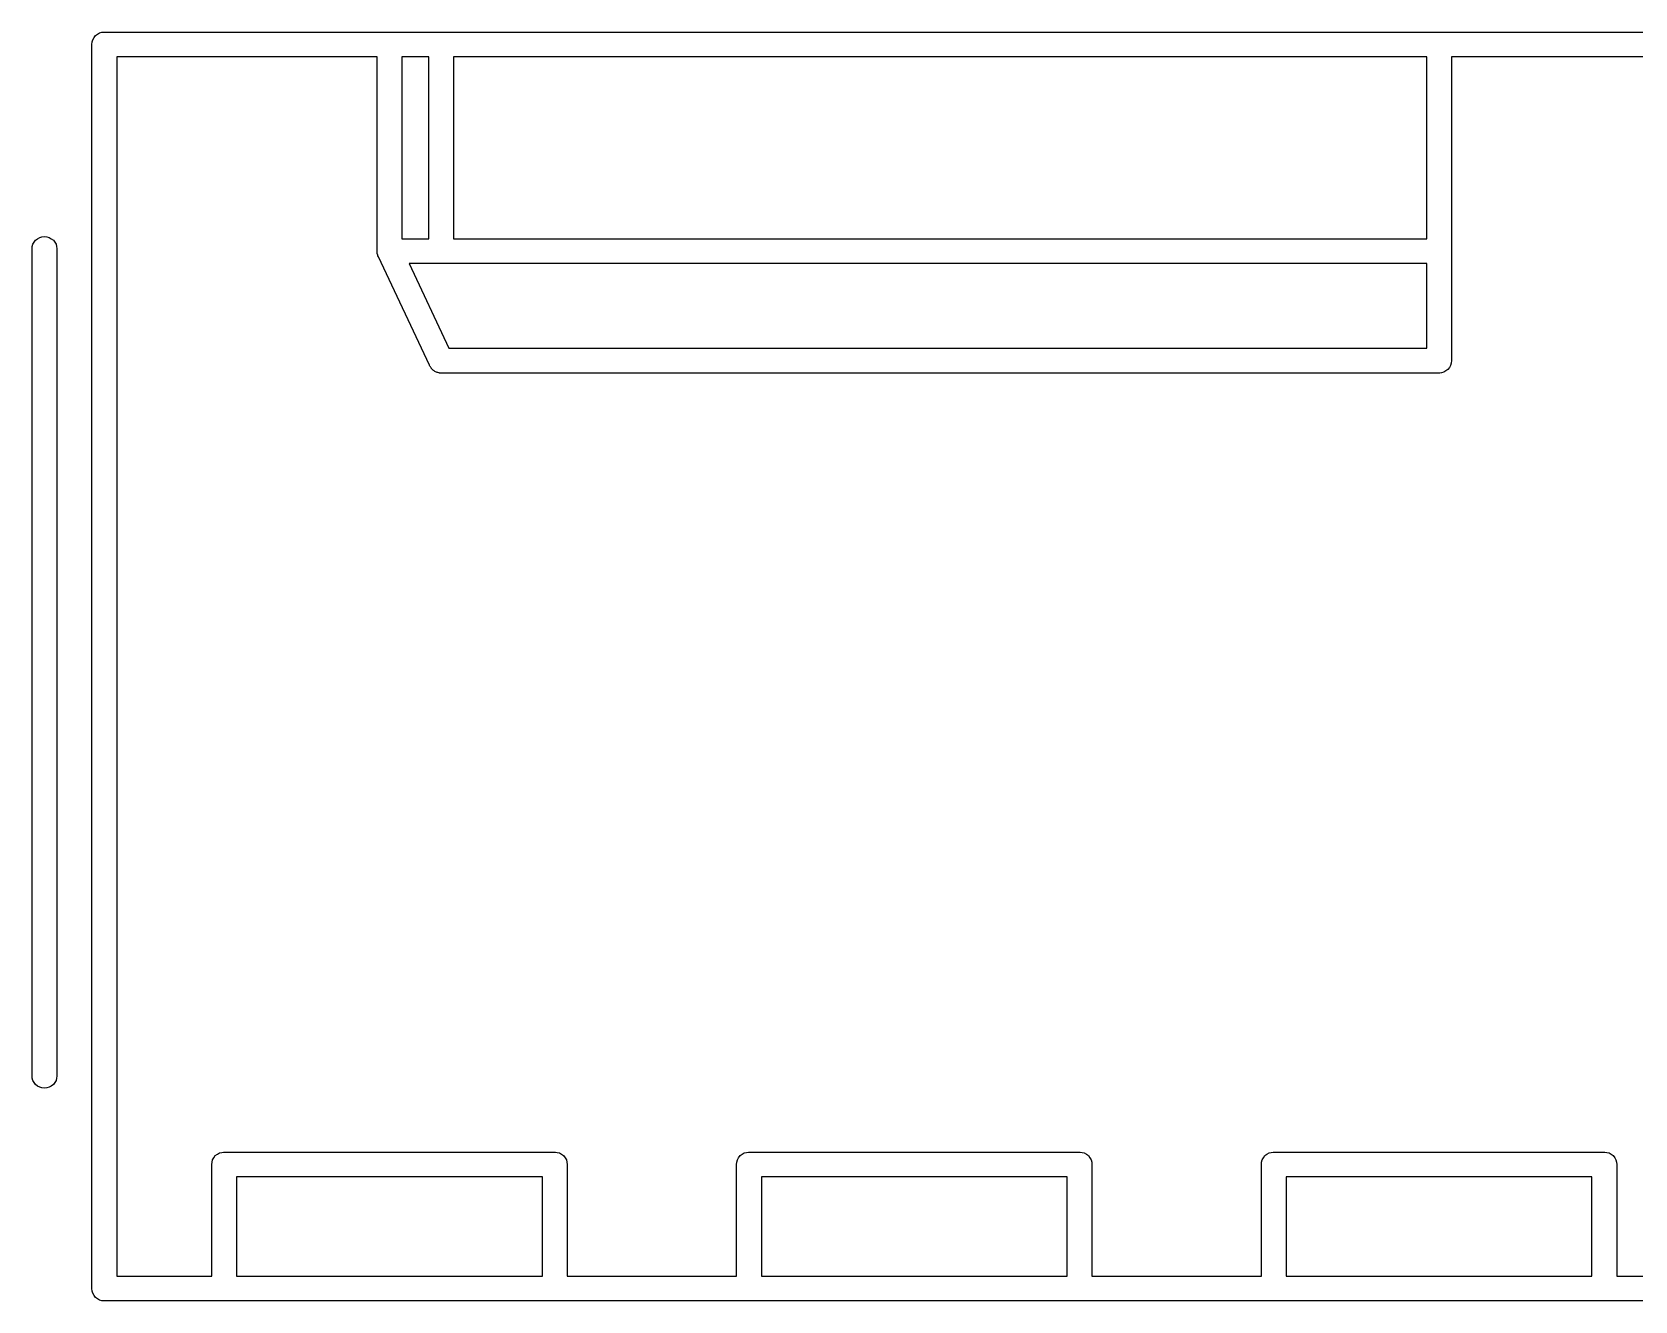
# Model space of a CAD drawing. Extents: x 112.8 to 192.9, y -122.2 to -85.3.
# Drawn here: x 148.92 to 156.68, y -111.2 to -105.06 of the extents above; entities that cross this region are included whole.
import ezdxf

# ---------------------------------------------------------------- set-up
doc = ezdxf.new("R2010")
doc.units = 0
doc.layers.add('BLACK', color=7, linetype='CONTINUOUS')

msp = doc.modelspace()

# ---------------------------------------------------------------- linework, layer by layer
at = {"layer": 'BLACK', "linetype": 'CONTINUOUS'}
for p, q in [((149.214, -105.119), (149.215, -105.107)), ((149.214, -105.122), (149.214, -105.119)), ((149.215, -105.107), (149.218, -105.096)), ((149.218, -105.096), (149.224, -105.086)), ((149.224, -105.086), (149.231, -105.076)), ((149.231, -105.076), (149.241, -105.069)), ((149.241, -105.069), (149.251, -105.063)), ((149.251, -105.063), (149.262, -105.06)), ((149.262, -105.06), (149.271, -105.059)), ((149.271, -105.059), (149.271, -105.059)), ((149.271, -105.059), (149.274, -105.059)), ((149.274, -105.059), (149.277, -105.059)), ((149.277, -105.059), (150.651, -105.059)), ((150.651, -105.059), (150.654, -105.059)), ((150.654, -105.059), (150.657, -105.059)), ((150.657, -105.059), (150.901, -105.059)), ((150.901, -105.059), (150.904, -105.059)), ((150.904, -105.059), (150.907, -105.059)), ((150.907, -105.059), (155.731, -105.059)), ((155.731, -105.059), (155.734, -105.059)), ((155.734, -105.059), (155.737, -105.059)), ((155.737, -105.059), (163.351, -105.059)), ((149.214, -111.136), (149.214, -105.122)), ((150.594, -105.179), (149.334, -105.179)), ((149.334, -105.179), (149.334, -111.079)), ((150.594, -106.116), (150.594, -105.179)), ((150.714, -105.179), (150.714, -106.059)), ((150.844, -105.179), (150.714, -105.179)), ((150.844, -106.059), (150.844, -105.179)), ((150.964, -105.179), (150.964, -106.059)), ((155.674, -105.179), (150.964, -105.179)), ((155.674, -106.059), (155.674, -105.179)), ((163.294, -105.179), (155.794, -105.179)), ((155.794, -105.179), (155.794, -106.116)), ((148.961, -106.053), (148.972, -106.05)), ((148.972, -106.05), (148.984, -106.049)), ((148.984, -106.049), (148.996, -106.05)), ((148.996, -106.05), (149.007, -106.053)), ((148.924, -106.106), (148.925, -106.097)), ((148.924, -110.112), (148.924, -106.106)), ((148.925, -106.097), (148.928, -106.086)), ((148.928, -106.086), (148.934, -106.076)), ((148.934, -106.076), (148.941, -106.066)), ((148.941, -106.066), (148.951, -106.059)), ((148.951, -106.059), (148.961, -106.053)), ((149.007, -106.053), (149.017, -106.059)), ((149.017, -106.059), (149.027, -106.066)), ((149.027, -106.066), (149.034, -106.076)), ((149.034, -106.076), (149.04, -106.086)), ((149.04, -106.086), (149.043, -106.097)), ((149.043, -106.097), (149.044, -106.106)), ((149.044, -106.106), (149.044, -110.112)), ((150.594, -106.119), (150.594, -106.116)), ((150.594, -106.12), (150.594, -106.119)), ((150.594, -106.122), (150.594, -106.12)), ((150.594, -106.126), (150.594, -106.122)), ((150.595, -106.131), (150.594, -106.126)), ((150.714, -106.059), (150.844, -106.059)), ((150.964, -106.059), (155.674, -106.059)), ((155.794, -106.116), (155.794, -106.119)), ((155.794, -106.119), (155.794, -106.122)), ((155.794, -106.122), (155.794, -106.646)), ((150.595, -106.132), (150.595, -106.131)), ((150.596, -106.134), (150.595, -106.132)), ((150.597, -106.138), (150.596, -106.134)), ((150.598, -106.142), (150.597, -106.138)), ((150.6, -106.146), (150.598, -106.142)), ((150.848, -106.671), (150.6, -106.146)), ((150.901, -106.179), (150.749, -106.179)), ((150.749, -106.179), (150.942, -106.589)), ((150.904, -106.179), (150.901, -106.179)), ((150.907, -106.179), (150.904, -106.179)), ((155.674, -106.179), (150.907, -106.179)), ((155.674, -106.589), (155.674, -106.179)), ((150.942, -106.589), (155.674, -106.589)), ((150.848, -106.672), (150.848, -106.671)), ((150.85, -106.676), (150.848, -106.672)), ((155.79, -106.672), (155.784, -106.682)), ((155.793, -106.661), (155.79, -106.672)), ((155.794, -106.649), (155.793, -106.661)), ((155.794, -106.646), (155.794, -106.649)), ((150.851, -106.677), (150.85, -106.676)), ((150.852, -106.679), (150.851, -106.677)), ((150.854, -106.682), (150.852, -106.679)), ((150.855, -106.684), (150.854, -106.682)), ((150.856, -106.685), (150.855, -106.684)), ((150.859, -106.688), (150.856, -106.685)), ((150.861, -106.692), (150.859, -106.688)), ((150.862, -106.693), (150.861, -106.692)), ((150.863, -106.694), (150.862, -106.693)), ((150.867, -106.696), (150.863, -106.694)), ((150.871, -106.699), (150.867, -106.696)), ((150.872, -106.7), (150.871, -106.699)), ((150.873, -106.701), (150.872, -106.7)), ((150.877, -106.703), (150.873, -106.701)), ((150.881, -106.705), (150.877, -106.703)), ((150.882, -106.705), (150.881, -106.705)), ((150.884, -106.706), (150.882, -106.705)), ((150.888, -106.707), (150.884, -106.706)), ((150.892, -106.708), (150.888, -106.707)), ((150.894, -106.708), (150.892, -106.708)), ((150.895, -106.709), (150.894, -106.708)), ((150.9, -106.709), (150.895, -106.709)), ((150.901, -106.709), (150.9, -106.709)), ((150.903, -106.709), (150.901, -106.709)), ((150.907, -106.709), (150.903, -106.709)), ((150.908, -106.709), (150.907, -106.709)), ((155.731, -106.709), (150.908, -106.709)), ((155.734, -106.709), (155.731, -106.709)), ((155.737, -106.709), (155.734, -106.709)), ((155.746, -106.708), (155.737, -106.709)), ((155.737, -106.709), (155.737, -106.709)), ((155.757, -106.705), (155.746, -106.708)), ((155.767, -106.699), (155.757, -106.705)), ((155.777, -106.692), (155.767, -106.699)), ((155.784, -106.682), (155.777, -106.692)), ((148.925, -110.121), (148.924, -110.112)), ((148.928, -110.132), (148.925, -110.121)), ((148.934, -110.142), (148.928, -110.132)), ((148.941, -110.152), (148.934, -110.142)), ((148.951, -110.159), (148.941, -110.152)), ((148.961, -110.165), (148.951, -110.159)), ((149.017, -110.159), (149.007, -110.165)), ((149.027, -110.152), (149.017, -110.159)), ((149.034, -110.142), (149.027, -110.152)), ((149.04, -110.132), (149.034, -110.142)), ((149.043, -110.121), (149.04, -110.132)), ((149.044, -110.112), (149.043, -110.121)), ((148.972, -110.168), (148.961, -110.165)), ((148.984, -110.169), (148.972, -110.168)), ((148.996, -110.168), (148.984, -110.169)), ((149.007, -110.165), (148.996, -110.168)), ((149.794, -110.539), (149.795, -110.527)), ((149.794, -110.542), (149.794, -110.539)), ((149.794, -111.079), (149.794, -110.542)), ((149.795, -110.527), (149.798, -110.516)), ((149.798, -110.516), (149.804, -110.506)), ((149.804, -110.506), (149.811, -110.496)), ((149.811, -110.496), (149.821, -110.489)), ((149.821, -110.489), (149.831, -110.483)), ((149.831, -110.483), (149.842, -110.48)), ((149.842, -110.48), (149.851, -110.479)), ((149.851, -110.479), (149.851, -110.479)), ((149.851, -110.479), (149.854, -110.479)), ((149.854, -110.479), (149.857, -110.479)), ((149.857, -110.479), (151.451, -110.479)), ((151.451, -110.479), (151.454, -110.479)), ((151.454, -110.479), (151.457, -110.479)), ((151.457, -110.479), (151.457, -110.479)), ((151.457, -110.479), (151.466, -110.48)), ((151.466, -110.48), (151.477, -110.483)), ((151.477, -110.483), (151.487, -110.489)), ((151.487, -110.489), (151.497, -110.496)), ((151.497, -110.496), (151.504, -110.506)), ((151.504, -110.506), (151.51, -110.516)), ((151.51, -110.516), (151.513, -110.527)), ((151.513, -110.527), (151.514, -110.539)), ((151.514, -110.539), (151.514, -110.542)), ((151.514, -110.542), (151.514, -111.079)), ((152.334, -110.539), (152.335, -110.527)), ((152.334, -110.542), (152.334, -110.539)), ((152.334, -111.079), (152.334, -110.542)), ((152.335, -110.527), (152.338, -110.516)), ((152.338, -110.516), (152.344, -110.506)), ((152.344, -110.506), (152.351, -110.496)), ((152.351, -110.496), (152.361, -110.489)), ((152.361, -110.489), (152.371, -110.483)), ((152.371, -110.483), (152.382, -110.48)), ((152.382, -110.48), (152.391, -110.479)), ((152.391, -110.479), (152.391, -110.479)), ((152.391, -110.479), (152.394, -110.479)), ((152.394, -110.479), (152.397, -110.479)), ((152.397, -110.479), (153.991, -110.479)), ((153.991, -110.479), (153.994, -110.479)), ((153.994, -110.479), (153.997, -110.479)), ((153.997, -110.479), (153.997, -110.479)), ((153.997, -110.479), (154.006, -110.48)), ((154.006, -110.48), (154.017, -110.483)), ((154.017, -110.483), (154.027, -110.489)), ((154.027, -110.489), (154.037, -110.496)), ((154.037, -110.496), (154.044, -110.506)), ((154.044, -110.506), (154.05, -110.516)), ((154.05, -110.516), (154.053, -110.527)), ((154.053, -110.527), (154.054, -110.539)), ((154.054, -110.539), (154.054, -110.542)), ((154.054, -110.542), (154.054, -111.079)), ((154.874, -110.539), (154.875, -110.527)), ((154.874, -110.542), (154.874, -110.539)), ((154.874, -111.079), (154.874, -110.542)), ((154.875, -110.527), (154.878, -110.516)), ((154.878, -110.516), (154.884, -110.506)), ((154.884, -110.506), (154.891, -110.496)), ((154.891, -110.496), (154.901, -110.489)), ((154.901, -110.489), (154.911, -110.483)), ((154.911, -110.483), (154.922, -110.48)), ((154.922, -110.48), (154.931, -110.479)), ((154.931, -110.479), (154.931, -110.479)), ((154.931, -110.479), (154.934, -110.479)), ((154.934, -110.479), (154.937, -110.479)), ((154.937, -110.479), (156.531, -110.479)), ((156.531, -110.479), (156.534, -110.479)), ((156.534, -110.479), (156.537, -110.479)), ((156.537, -110.479), (156.537, -110.479)), ((156.537, -110.479), (156.546, -110.48)), ((156.546, -110.48), (156.557, -110.483)), ((156.557, -110.483), (156.567, -110.489)), ((156.567, -110.489), (156.577, -110.496)), ((156.577, -110.496), (156.584, -110.506)), ((156.584, -110.506), (156.59, -110.516)), ((156.59, -110.516), (156.593, -110.527)), ((156.593, -110.527), (156.594, -110.539)), ((156.594, -110.539), (156.594, -110.542)), ((156.594, -110.542), (156.594, -111.079)), ((149.914, -110.599), (149.914, -111.079)), ((151.394, -110.599), (149.914, -110.599)), ((151.394, -111.079), (151.394, -110.599)), ((152.454, -110.599), (152.454, -111.079)), ((153.934, -110.599), (152.454, -110.599)), ((153.934, -111.079), (153.934, -110.599)), ((154.994, -110.599), (154.994, -111.079)), ((156.474, -110.599), (154.994, -110.599)), ((156.474, -111.079), (156.474, -110.599)), ((149.334, -111.079), (149.794, -111.079)), ((149.914, -111.079), (151.394, -111.079)), ((151.514, -111.079), (152.334, -111.079)), ((152.454, -111.079), (153.934, -111.079)), ((154.054, -111.079), (154.874, -111.079)), ((154.994, -111.079), (156.474, -111.079)), ((156.594, -111.079), (157.414, -111.079)), ((149.214, -111.139), (149.214, -111.136)), ((149.215, -111.151), (149.214, -111.139)), ((149.218, -111.162), (149.215, -111.151)), ((149.224, -111.172), (149.218, -111.162)), ((149.231, -111.182), (149.224, -111.172)), ((149.241, -111.189), (149.231, -111.182)), ((149.251, -111.195), (149.241, -111.189)), ((149.262, -111.198), (149.251, -111.195)), ((149.274, -111.199), (149.262, -111.198)), ((149.277, -111.199), (149.274, -111.199)), ((149.851, -111.199), (149.277, -111.199)), ((149.854, -111.199), (149.851, -111.199)), ((149.857, -111.199), (149.854, -111.199)), ((151.451, -111.199), (149.857, -111.199)), ((151.454, -111.199), (151.451, -111.199)), ((151.457, -111.199), (151.454, -111.199)), ((152.391, -111.199), (151.457, -111.199)), ((152.394, -111.199), (152.391, -111.199)), ((152.397, -111.199), (152.394, -111.199)), ((153.991, -111.199), (152.397, -111.199)), ((153.994, -111.199), (153.991, -111.199)), ((153.997, -111.199), (153.994, -111.199)), ((154.931, -111.199), (153.997, -111.199)), ((154.934, -111.199), (154.931, -111.199)), ((154.937, -111.199), (154.934, -111.199)), ((156.531, -111.199), (154.937, -111.199)), ((156.534, -111.199), (156.531, -111.199)), ((156.537, -111.199), (156.534, -111.199)), ((157.471, -111.199), (156.537, -111.199))]:
    msp.add_line(p, q, dxfattribs=at)

doc.saveas('drawing.dxf')
